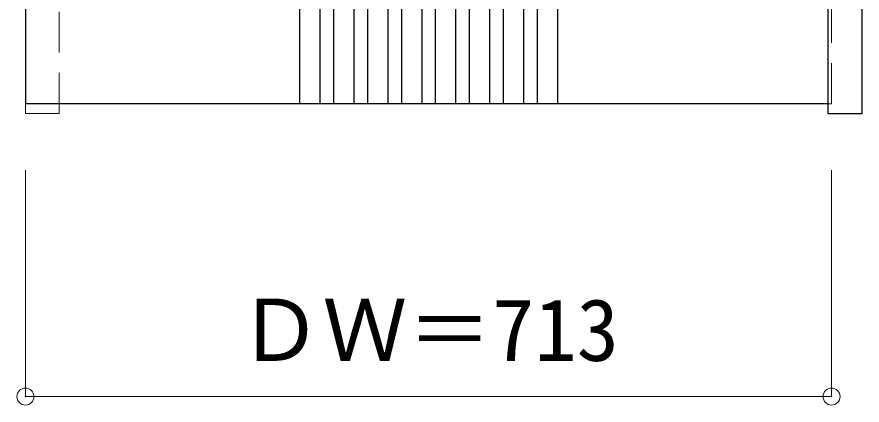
# Model space of a CAD drawing. Units: millimetres, scale not verified. Extents: x -6000 to 5700, y -4307 to 4175.
# Drawn here: x 780 to 1528, y 1160 to 1503 of the extents above; entities that cross this region are included whole.
import ezdxf
from ezdxf.enums import TextEntityAlignment as Align

# ---------------------------------------------------------------- set-up
doc = ezdxf.new("R2010")
doc.units = ezdxf.units.MM
doc.header["$LTSCALE"] = 30
doc.header["$PDMODE"] = 32
doc.header["$PDSIZE"] = 15
doc.linetypes.add('DASHED1', pattern=[1.8, 1.2, -0.6])
for name, color, linetype, lineweight in [('0-2_扉', 4, 'DASHED1', 9), ('0-3_仕上げ', 7, 'Continuous', 18), ('0-4_枠', 3, 'Continuous', 25), ('0-B_寸法', 7, 'Continuous', 9)]:
    doc.layers.add(name, color=color, linetype=linetype, lineweight=lineweight)
doc.styles.add('ＭＳ ゴシック', font='')
doc.styles.get('ＭＳ ゴシック').set_extended_font_data('MS Gothic')

msp = doc.modelspace()

# ---------------------------------------------------------------- linework, layer by layer
at = {"layer": '0-2_扉', "color": 3, "linetype": 'Continuous', "lineweight": 25}
for p in [(788, 3409.5), (1498, 1426.5)]:
    msp.add_line(p, (788, 1426.5), dxfattribs=at)
at = {"layer": '0-2_扉'}
msp.add_lwpolyline([(1498, 1426.5), (1501, 1426.5), (1501, 3409.5)], dxfattribs=at)
at = {"layer": '0-3_仕上げ', "color": 3, "lineweight": 25}
for p, q in [((1030.5, 3409.5), (1030.5, 1426.5)), ((1048.5, 3409.5), (1048.5, 1426.5)), ((1060.5, 3409.5), (1060.5, 1426.5)), ((1078.5, 3409.5), (1078.5, 1426.5)), ((1090.5, 3409.5), (1090.5, 1426.5)), ((1108.5, 3409.5), (1108.5, 1426.5)), ((1120.5, 3409.5), (1120.5, 1426.5)), ((1138.5, 3409.5), (1138.5, 1426.5)), ((1150.5, 3409.5), (1150.5, 1426.5)), ((1168.5, 3409.5), (1168.5, 1426.5)), ((1180.5, 3409.5), (1180.5, 1426.5)), ((1198.5, 3409.5), (1198.5, 1426.5)), ((1210.5, 3409.5), (1210.5, 1426.5)), ((1228.5, 3409.5), (1228.5, 1426.5)), ((1240.5, 3409.5), (1240.5, 1426.5)), ((1258.5, 3409.5), (1258.5, 1426.5))]:
    msp.add_line(p, q, dxfattribs=at)
at = {"layer": '0-4_枠'}
for p, q in [((1528, 1418), (1528, 3453)), ((1498, 1418), (1498, 3423)), ((1498, 1418), (1528, 1418))]:
    msp.add_line(p, q, dxfattribs=at)
at = {"layer": '0-4_枠', "color": 4, "linetype": 'DASHED1', "lineweight": 9}
for p, q in [((788, 1418), (788, 3423)), ((818, 1418), (818, 3423)), ((788, 1418), (818, 1418))]:
    msp.add_line(p, q, dxfattribs=at)
at = {"layer": '0-B_寸法', "color": 4}
msp.add_line((1501, 1168), (1501, 1368), dxfattribs=at)
msp.add_lwpolyline([(1501, 1168), (788, 1168), (788, 1368)], dxfattribs=at)
at = {"layer": '0-B_寸法'}
for p in [(788, 1168), (1501, 1168)]:
    msp.add_point(p, dxfattribs=at)

# ---------------------------------------------------------------- texts
at = {"layer": '0-B_寸法', "style": 'ＭＳ ゴシック'}
msp.add_text('ＤＷ＝713', height=54.99, dxfattribs=at).set_placement((975.75, 1183), align=Align.BOTTOM_LEFT)

doc.saveas('drawing.dxf')
